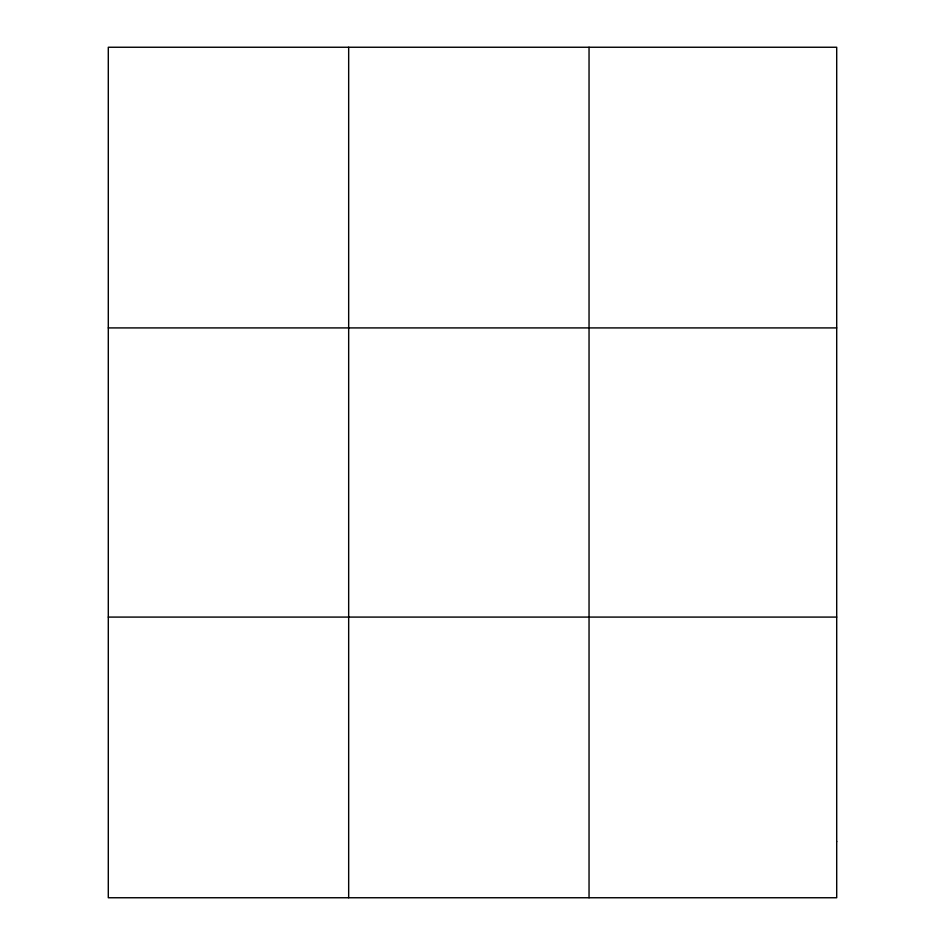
<?xml version="1.0" encoding="UTF-8"?>
<svg xmlns="http://www.w3.org/2000/svg" width="945" height="945" viewBox="0 0 945 945"><rect width="100%" height="100%" fill="white"/><g stroke="black" fill="none" stroke-linecap="round" stroke-linejoin="round"><path stroke-width="1.42" d="M348.67 897.75L348.67 47.25M589.042 897.75L589.042 47.25M108.297 327.915L836.703 327.915M108.297 617.085L836.703 617.085M836.703 841.617L836.703 897.75L108.297 897.75L108.297 47.25L836.703 47.25L836.703 841.617"/></g></svg>
